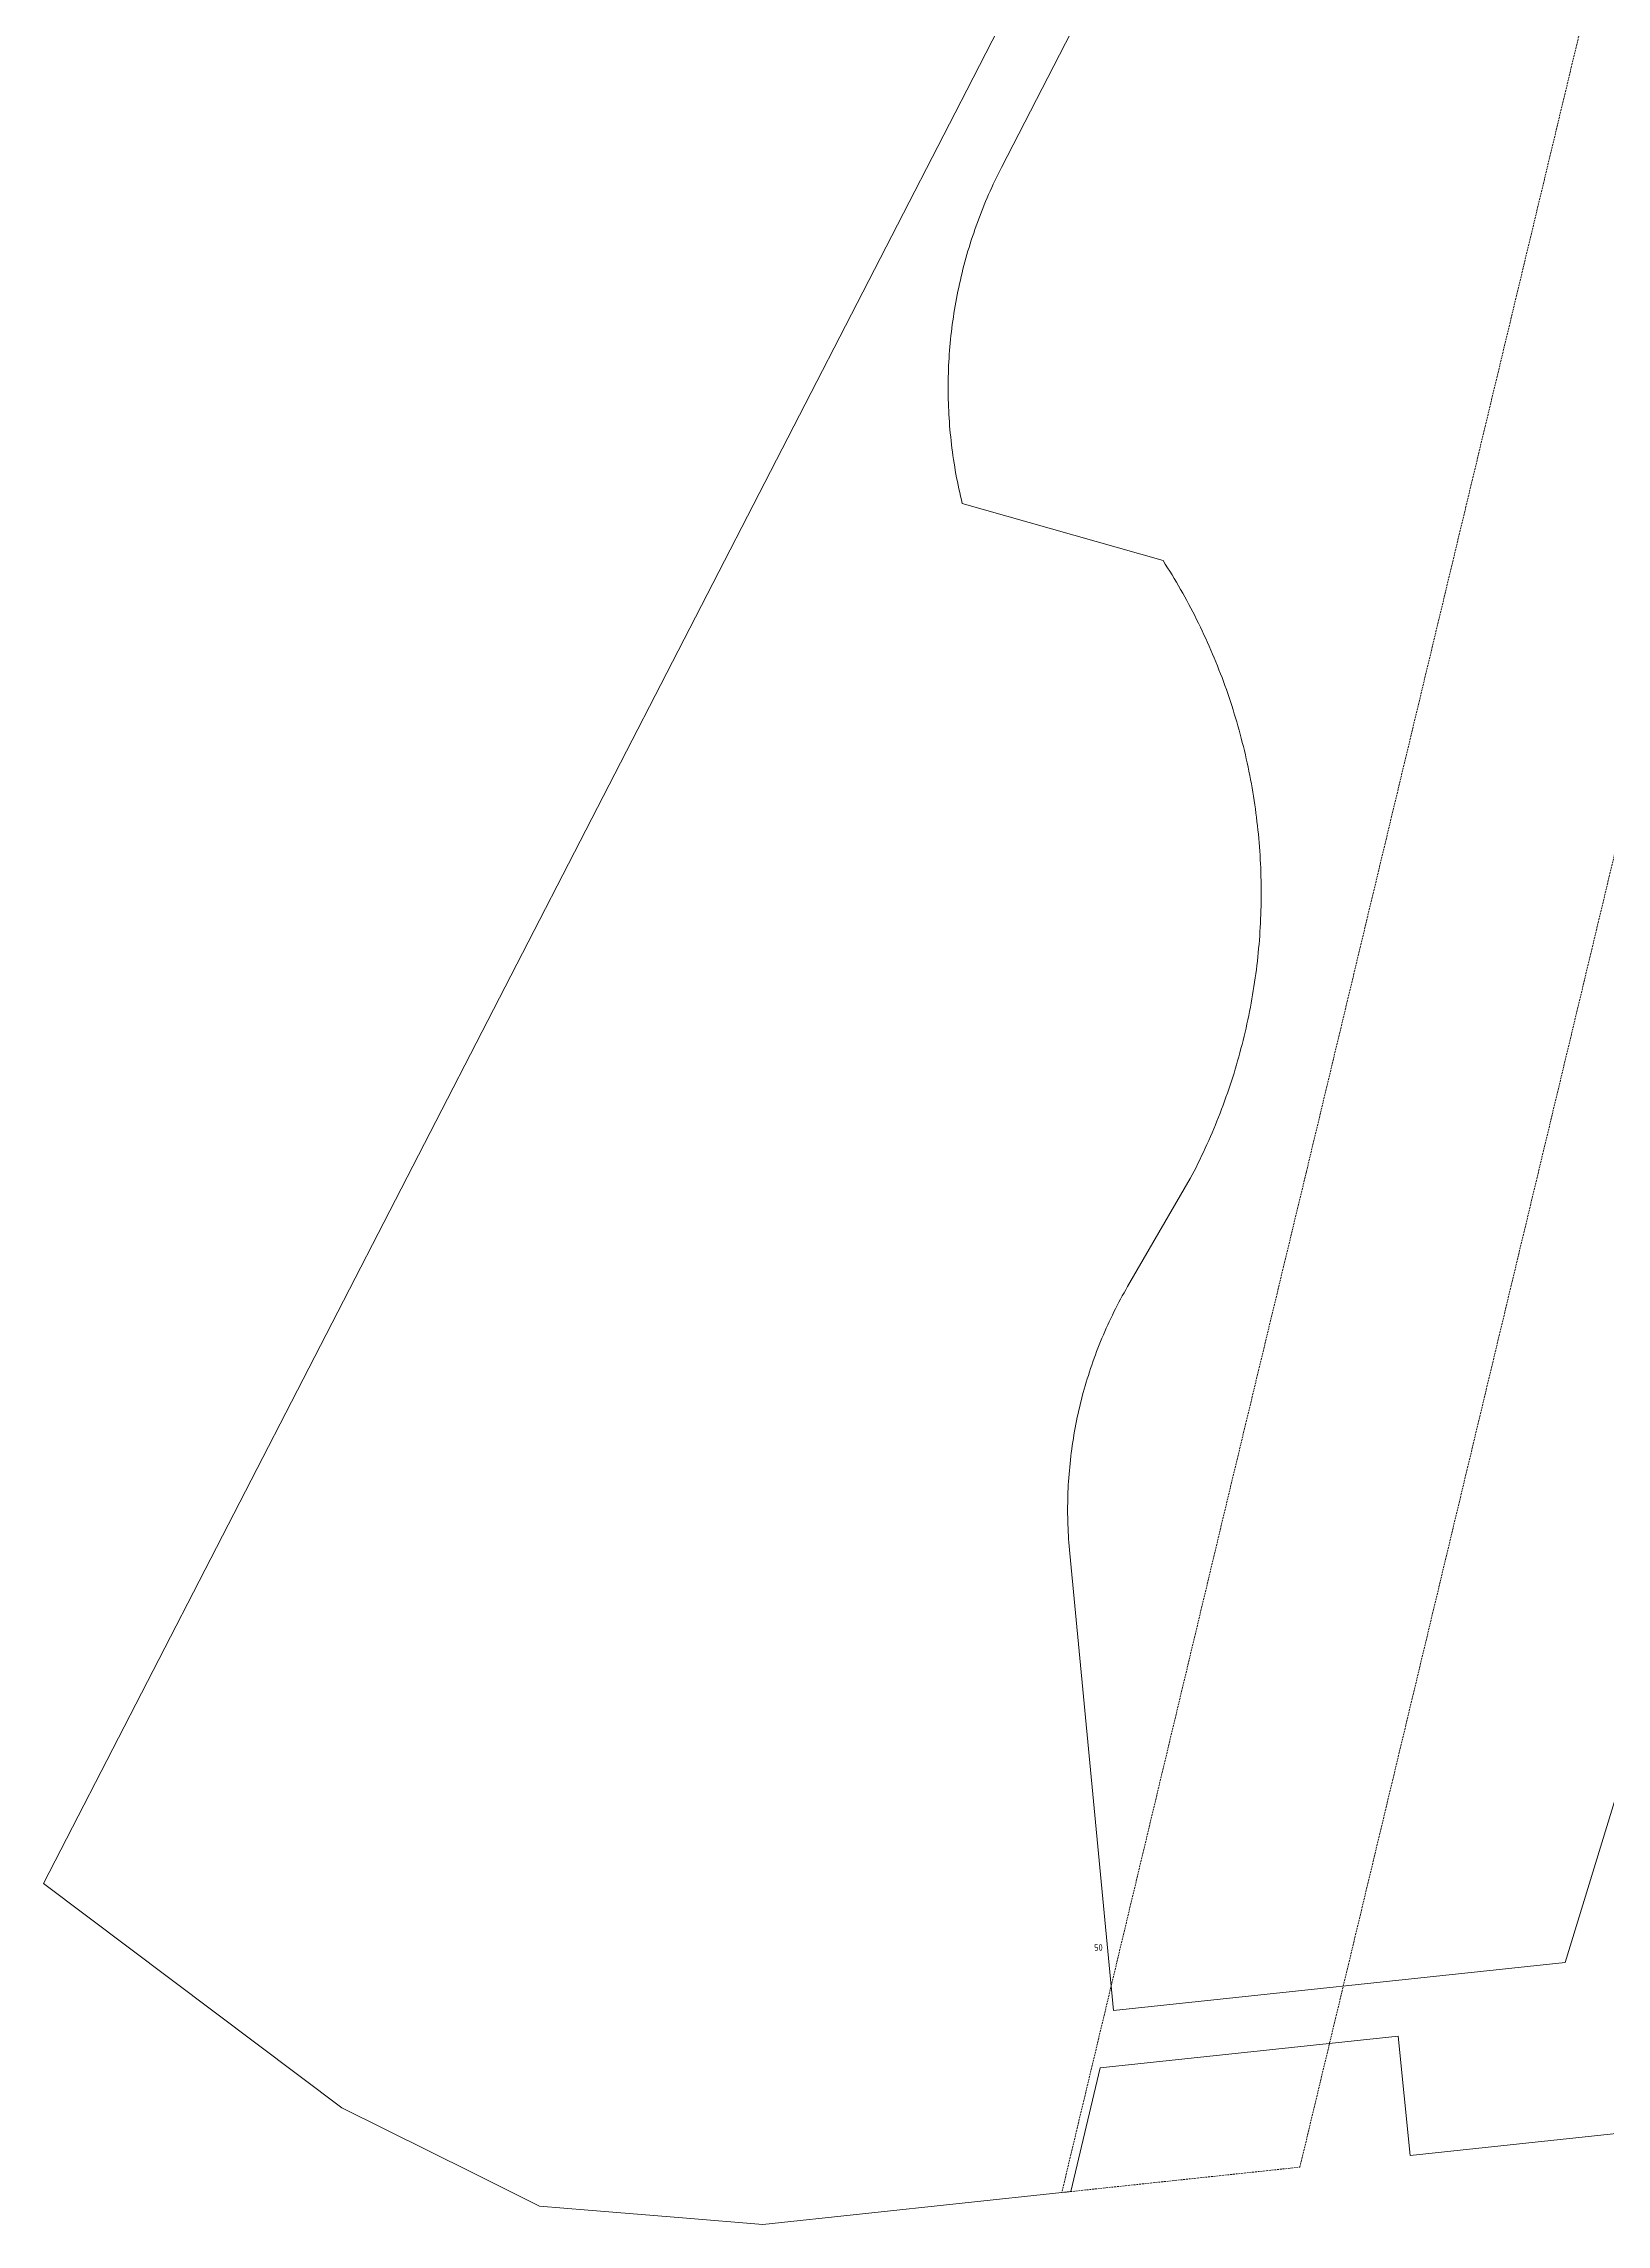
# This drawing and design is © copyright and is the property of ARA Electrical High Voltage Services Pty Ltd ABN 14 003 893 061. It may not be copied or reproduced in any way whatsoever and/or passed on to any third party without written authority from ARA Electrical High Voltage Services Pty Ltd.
# Model space of a CAD drawing. Extents: x 294483 to 298733, y 6233899 to 6239242.
# Drawn here: x 295390 to 295812, y 6234502 to 6235091 of the extents above; entities that cross this region are included whole.
import ezdxf

# ---------------------------------------------------------------- set-up
doc = ezdxf.new("R2010")
doc.units = 0
doc.linetypes.add('DASHED', pattern=[0.75, 0.5, -0.25])
doc.layers.add('Cadastre Easements_SP_EXT', color=9, linetype='Continuous', lineweight=5)
doc.layers.add('Cadastre Land Parcels_SP_EXT', color=9, linetype='Continuous', lineweight=5)
doc.styles.get("Standard").update_dxf_attribs({"font": 'isocp.shx'})

msp = doc.modelspace()

# ---------------------------------------------------------------- linework, layer by layer
at = {"layer": 'Cadastre Easements_SP_EXT', "linetype": 'DASHED'}
msp.add_lwpolyline([(295728.99129, 6234517.6872), (295810.98108, 6234859.7697), (295837.42361, 6234970.587), (295902.06781, 6235239.65418), (295989.0141, 6235601.54775), (296011.46335, 6235805.48057), (296002.44344, 6235818.99517), (295978.06756, 6235855.51517), (295959.50232, 6235883.55389), (295952.05935, 6235817.92549), (295928.70511, 6235611.99657), (295843.51298, 6235256.79029), (295730.74134, 6234786.58687), (295708.98827, 6234696.21816), (295664.67494, 6234510.83392), (295728.99129, 6234517.6872)], close=True, dxfattribs=at)
at = {"layer": 'Cadastre Land Parcels_SP_EXT', "linetype": 'Continuous'}
for points in [[(295654.43253, 6235108.9075), (295639.001, 6235078.87971), (295389.61284, 6234594.3465), (295470.16662, 6234533.73743), (295505.60938, 6234516.11092), (295523.57774, 6234507.17263), (295536.73002, 6234506.09542), (295562.24879, 6234504.00043), (295583.89328, 6234502.22353), (295664.67505, 6234510.83384), (295667.07496, 6234511.08957), (295675.01032, 6234544.47656), (295755.55085, 6234553.04014), (295758.81448, 6234520.86596), (295956.40006, 6234541.92189)], [(295869.86625, 6234798.99975), (295800.65658, 6234572.94457), (295678.63655, 6234559.9701), (295666.84088, 6234683.51572), (295666.74875, 6234684.48455), (295666.66395, 6234685.45551), (295666.58745, 6234686.42557), (295666.51846, 6234687.39688), (295666.45769, 6234688.36836), (295666.40434, 6234689.3409), (295666.35938, 6234690.31371), (295666.32254, 6234691.28669), (295666.29322, 6234692.25986), (295666.2714, 6234693.2331), (295666.25779, 6234694.20662), (295666.2525, 6234695.18022), (295666.25462, 6234696.15409), (295666.26513, 6234697.12707), (295666.28297, 6234698.1012), (295666.3092, 6234699.07454), (295666.34286, 6234700.04708), (295666.38393, 6234701.01971), (295666.43331, 6234701.99261), (295666.49099, 6234702.96462), (295666.55698, 6234703.93584), (295666.62959, 6234704.90714), (295666.71138, 6234705.87677), (295666.8006, 6234706.84649), (295666.89723, 6234707.81532), (295667.00226, 6234708.78344), (295667.11471, 6234709.75069), (295667.23546, 6234710.71713), (295667.36372, 6234711.68172), (295667.50028, 6234712.64649), (295667.64347, 6234713.60941), (295667.79496, 6234714.57055), (295667.95484, 6234715.53082), (295668.12214, 6234716.49038), (295668.29687, 6234717.44896), (295668.47998, 6234718.40578), (295668.6706, 6234719.35986), (295668.86953, 6234720.31306), (295669.07508, 6234721.26537), (295669.28893, 6234722.21495), (295669.51117, 6234723.16267), (295669.74004, 6234724.10951), (295669.97642, 6234725.0536), (295670.22119, 6234725.99585), (295670.47338, 6234726.93624), (295670.73308, 6234727.87486), (295671.00108, 6234728.81066), (295671.27579, 6234729.7446), (295671.55881, 6234730.67677), (295671.84854, 6234731.60603), (295672.14658, 6234732.53352), (295672.45132, 6234733.45722), (295672.76358, 6234734.38003), (295673.08414, 6234735.29904), (295673.41141, 6234736.2162), (295673.74699, 6234737.13062), (295674.08936, 6234738.04115), (295674.43916, 6234738.94983), (295674.79647, 6234739.85577), (295675.16128, 6234740.75879), (295675.53281, 6234741.65908), (295675.91184, 6234742.55548), (295676.29759, 6234743.44905), (295676.69173, 6234744.3398), (295677.0925, 6234745.22674), (295677.50086, 6234746.11086), (295677.91585, 6234746.99119), (295678.33843, 6234747.8686), (295678.76773, 6234748.74229), (295679.20444, 6234749.61308), (295679.64796, 6234750.48006), (295680.0981, 6234751.34316), (295680.55584, 6234752.20255), (295681.0203, 6234753.05902), (295681.49146, 6234753.91063), (295681.97014, 6234754.75845), (295682.45552, 6234755.60247), (295699.36345, 6234784.75109), (295699.89486, 6234785.76523), (295700.42044, 6234786.78318), (295700.9393, 6234787.80492), (295701.45057, 6234788.83055), (295701.95521, 6234789.85892), (295702.45226, 6234790.89117), (295702.9418, 6234791.92732), (295703.42463, 6234792.9662), (295703.89915, 6234794.00887), (295704.36687, 6234795.05438), (295704.82797, 6234796.1028), (295705.28156, 6234797.15502), (295705.72843, 6234798.21103), (295706.167, 6234799.2689), (295706.59877, 6234800.33057), (295707.02233, 6234801.39401), (295707.43908, 6234802.46133), (295707.84833, 6234803.53148), (295708.25015, 6234804.60446), (295708.64517, 6234805.68026), (295709.03189, 6234806.7588), (295709.41199, 6234807.83929), (295709.78369, 6234808.92357), (295710.14789, 6234810.00962), (295710.50458, 6234811.09753), (295710.85375, 6234812.18923), (295711.19542, 6234813.28376), (295711.52959, 6234814.37908), (295711.85624, 6234815.47732), (295712.17548, 6234816.5783), (295712.48711, 6234817.68016), (295712.79045, 6234818.78582), (295713.08539, 6234819.89227), (295713.3738, 6234821.00058), (295713.6546, 6234822.11172), (295713.92711, 6234823.22462), (295714.19211, 6234824.33938), (295714.4496, 6234825.45599), (295714.69967, 6234826.5734), (295714.94135, 6234827.69363), (295715.1756, 6234828.81475), (295715.40147, 6234829.93861), (295715.61903, 6234831.06326), (295715.82997, 6234832.18879), (295716.03261, 6234833.31715), (295716.22773, 6234834.44534), (295716.41456, 6234835.57626), (295716.59387, 6234836.70807), (295716.76568, 6234837.84076), (295716.92927, 6234838.97415), (295717.08527, 6234840.10949), (295717.23305, 6234841.24562), (295717.37164, 6234842.38247), (295717.50361, 6234843.52125), (295717.62816, 6234844.65977), (295717.74432, 6234845.79917), (295717.85226, 6234846.94043), (295717.95261, 6234848.08248), (295718.04562, 6234849.22436), (295718.13024, 6234850.36703), (295718.20665, 6234851.51058), (295718.27467, 6234852.65387), (295718.33615, 6234853.79804), (295718.38844, 6234854.94204), (295718.43243, 6234856.08683), (295718.469, 6234857.2325), (295718.49806, 6234858.378), (295718.51891, 6234859.52323), (295718.53224, 6234860.66838), (295718.53737, 6234861.81432), (295718.5341, 6234862.96008), (295718.5235, 6234864.10575), (295718.50451, 6234865.25116), (295718.4781, 6234866.39639), (295718.44338, 6234867.54251), (295718.40045, 6234868.68739), (295718.3501, 6234869.83121), (295718.29136, 6234870.97573), (295718.22529, 6234872.1192), (295718.14923, 6234873.2624), (295718.06735, 6234874.40542), (295717.97725, 6234875.54739), (295717.87885, 6234876.68909), (295717.77223, 6234877.82964), (295717.6581, 6234878.97001), (295717.53656, 6234880.10924), (295717.4068, 6234881.24732), (295717.26873, 6234882.38522), (295717.12325, 6234883.52091), (295716.96946, 6234884.65651), (295716.80826, 6234885.79185), (295716.63883, 6234886.92507), (295716.46111, 6234888.05714), (295716.27596, 6234889.18807), (295716.08349, 6234890.31678), (295715.88262, 6234891.44541), (295715.67442, 6234892.57182), (295715.45792, 6234893.69709), (295715.2332, 6234894.82015), (295715.00185, 6234895.94207), (295714.76062, 6234897.06283), (295714.51364, 6234898.18147), (295714.25836, 6234899.29791), (295713.99486, 6234900.4132), (295713.72403, 6234901.52628), (295713.4457, 6234902.63732), (295713.15994, 6234903.74714), (295712.86597, 6234904.85474), (295712.56379, 6234905.96031), (295712.25497, 6234907.06261), (295711.93795, 6234908.16385), (295711.6135, 6234909.26289), (295711.28173, 6234910.35874), (295710.94165, 6234911.45354), (295710.59414, 6234912.54506), (295710.23922, 6234913.63456), (295709.87697, 6234914.72185), (295709.5081, 6234915.80595), (295709.13189, 6234916.88697), (295708.74826, 6234917.96586), (295708.35641, 6234919.0406), (295707.95795, 6234920.11411), (295707.55135, 6234921.18452), (295707.13804, 6234922.25282), (295706.71661, 6234923.31696), (295706.28943, 6234924.37899), (295705.85324, 6234925.43686), (295705.41052, 6234926.49155), (295704.9595, 6234927.54509), (295704.50193, 6234928.59351), (295704.03695, 6234929.63981), (295703.56463, 6234930.68293), (295703.0849, 6234931.72287), (295702.59863, 6234932.75778), (295702.10414, 6234933.79144), (295701.604, 6234934.82008), (295701.09556, 6234935.8465), (295700.58058, 6234936.8678), (295700.05827, 6234937.88699), (295699.52854, 6234938.90104), (295698.99227, 6234939.91298), (295698.44867, 6234940.91971), (295697.89845, 6234941.92343), (295697.3409, 6234942.92389), (295696.7768, 6234943.91931), (295696.20538, 6234944.91155), (295695.62821, 6234945.89875), (295695.04283, 6234946.88366), (295694.45092, 6234947.86257), (295693.85246, 6234948.83838), (295693.24747, 6234949.80995), (295692.63515, 6234950.77648), (295692.01629, 6234951.73984), (295637.79155, 6234967.14902), (295637.55075, 6234968.13543), (295637.31817, 6234969.12308), (295637.09213, 6234970.11382), (295636.87598, 6234971.10685), (295636.66566, 6234972.09892), (295636.46435, 6234973.09522), (295636.26975, 6234974.09064), (295636.08328, 6234975.08915), (295635.90512, 6234976.08996), (295635.73525, 6234977.08989), (295635.57193, 6234978.0929), (295635.4169, 6234979.09618), (295635.26921, 6234980.10053), (295635.12991, 6234981.10716), (295634.99874, 6234982.11389), (295634.87507, 6234983.12177), (295634.75891, 6234984.12982), (295634.65256, 6234985.14008), (295634.55204, 6234986.15149), (295634.45973, 6234987.16201), (295634.37573, 6234988.17475), (295634.30003, 6234989.18766), (295634.23174, 6234990.19977), (295634.17088, 6234991.21401), (295634.11833, 6234992.22833), (295634.07398, 6234993.24292), (295634.03715, 6234994.25866), (295634.00862, 6234995.27263), (295633.9883, 6234996.28872), (295633.97549, 6234997.30498), (295633.9701, 6234998.31939), (295633.97381, 6234999.33504), (295633.98415, 6235000.35175), (295634.00367, 6235001.36678), (295634.03061, 6235002.3819), (295634.06497, 6235003.39719), (295634.10764, 6235004.41161), (295634.15781, 6235005.42628), (295634.2162, 6235006.44114), (295634.28298, 6235007.45307), (295634.35797, 6235008.46731), (295634.43968, 6235009.4796), (295634.53049, 6235010.49013), (295634.62871, 6235011.50189), (295634.73445, 6235012.51268), (295634.84769, 6235013.52179), (295634.97003, 6235014.53002), (295635.09979, 6235015.53736), (295635.23715, 6235016.544), (295635.38272, 6235017.5487), (295635.5358, 6235018.55366), (295635.69639, 6235019.55676), (295635.86607, 6235020.55907), (295636.04247, 6235021.55856), (295636.22629, 6235022.55716), (295636.4193, 6235023.55496), (295636.61973, 6235024.551), (295636.82775, 6235025.54519), (295637.04231, 6235026.53849), (295637.26615, 6235027.52905), (295637.4974, 6235028.51775), (295637.73616, 6235029.50558), (295637.98244, 6235030.49164), (295638.23701, 6235031.47487), (295638.4983, 6235032.45633), (295638.76789, 6235033.43585), (295639.04499, 6235034.41369), (295639.33039, 6235035.38862), (295639.62251, 6235036.36169), (295639.92213, 6235037.33202), (295640.23006, 6235038.3005), (295640.5447, 6235039.26616), (295640.86764, 6235040.22995), (295641.19721, 6235041.19101), (295641.53526, 6235042.14818), (295641.88073, 6235043.10359), (295642.23291, 6235044.05705), (295642.5934, 6235045.0068), (295642.9606, 6235045.9547), (295643.33539, 6235046.89774), (295643.71761, 6235047.83998), (295644.10654, 6235048.77843), (295644.50377, 6235049.71405), (295644.9078, 6235050.64578), (295645.31934, 6235051.57469), (295645.73751, 6235052.4998), (295646.16327, 6235053.42216), (295646.59654, 6235054.34162), (295647.03644, 6235055.25727), (295647.48482, 6235056.1701), (295647.93893, 6235057.07905), (295648.39985, 6235057.98419), (295670.36385, 6235100.66695)], [(295670.36385, 6235100.66695), (295648.39985, 6235057.98419), (295647.93893, 6235057.07905), (295647.48473, 6235056.1701), (295647.03644, 6235055.25727), (295646.59646, 6235054.34162), (295646.16318, 6235053.42216), (295645.73751, 6235052.49988), (295645.31925, 6235051.57478), (295644.9078, 6235050.64578), (295644.50377, 6235049.71405), (295644.10654, 6235048.77843), (295643.71752, 6235047.83998), (295643.3353, 6235046.89774), (295642.9606, 6235045.9547), (295642.5934, 6235045.0068), (295642.23282, 6235044.05714), (295641.88073, 6235043.10359), (295641.53517, 6235042.14818), (295641.19721, 6235041.19101), (295640.86756, 6235040.23004), (295640.54461, 6235039.26616), (295640.22997, 6235038.3005), (295639.92204, 6235037.33202), (295639.62242, 6235036.36178), (295639.33039, 6235035.38862), (295639.0449, 6235034.41369), (295638.76789, 6235033.43594), (295638.4983, 6235032.45633), (295638.23701, 6235031.47495), (295637.98244, 6235030.49164), (295637.73616, 6235029.50558), (295637.4974, 6235028.51775), (295637.26606, 6235027.52905), (295637.04231, 6235026.53849), (295636.82766, 6235025.54519), (295636.61973, 6235024.551), (295636.41921, 6235023.55496), (295636.22629, 6235022.55716), (295636.04239, 6235021.55856), (295635.86599, 6235020.55907), (295635.6963, 6235019.55676), (295635.5358, 6235018.55366), (295635.38272, 6235017.54879), (295635.23706, 6235016.544), (295635.09979, 6235015.53745), (295634.96994, 6235014.53002), (295634.8476, 6235013.52179), (295634.73445, 6235012.51277), (295634.62871, 6235011.50189), (295634.5304, 6235010.49022), (295634.43959, 6235009.4796), (295634.35797, 6235008.46731), (295634.28298, 6235007.45316), (295634.2162, 6235006.44114), (295634.15772, 6235005.42628), (295634.10764, 6235004.41169), (295634.06497, 6235003.39719), (295634.03052, 6235002.3819), (295634.00358, 6235001.36678), (295633.98415, 6235000.35184), (295633.97381, 6234999.33504), (295633.9701, 6234998.31939), (295633.9754, 6234997.30498), (295633.9883, 6234996.28872), (295634.00862, 6234995.27263), (295634.03715, 6234994.25874), (295634.07398, 6234993.24301), (295634.11824, 6234992.22842), (295634.17088, 6234991.21401), (295634.23166, 6234990.19977), (295634.29994, 6234989.18766), (295634.37573, 6234988.17475), (295634.45973, 6234987.16201), (295634.55195, 6234986.15149), (295634.65247, 6234985.14008), (295634.75882, 6234984.12982), (295634.87507, 6234983.12177), (295634.99874, 6234982.11389), (295635.12982, 6234981.10716), (295635.26921, 6234980.10061), (295635.41681, 6234979.09618), (295635.57193, 6234978.09299), (295635.73525, 6234977.08989), (295635.90512, 6234976.08996), (295636.08328, 6234975.08924), (295636.26975, 6234974.09064), (295636.46435, 6234973.09522), (295636.66566, 6234972.09892), (295636.87598, 6234971.10685), (295637.09204, 6234970.11391), (295637.31809, 6234969.12308), (295637.55067, 6234968.13552), (295637.79155, 6234967.14902), (295692.0162, 6234951.73984), (295692.63515, 6234950.77648), (295693.24747, 6234949.81003), (295693.85246, 6234948.83838), (295694.45092, 6234947.86265), (295695.04275, 6234946.88375), (295695.62821, 6234945.89875), (295696.20529, 6234944.91155), (295696.7768, 6234943.91931), (295697.3409, 6234942.92398), (295697.89845, 6234941.92343), (295698.44867, 6234940.9198), (295698.99227, 6234939.91298), (295699.52854, 6234938.90104), (295700.05818, 6234937.88707), (295700.58058, 6234936.86789), (295701.09547, 6234935.8465), (295701.60392, 6234934.82008), (295702.10414, 6234933.79153), (295702.59863, 6234932.75778), (295703.0849, 6234931.72296), (295703.56463, 6234930.68293), (295704.03695, 6234929.63981), (295704.50184, 6234928.59351), (295704.95941, 6234927.54509), (295705.41043, 6234926.49155), (295705.85324, 6234925.43686), (295706.28943, 6234924.37899), (295706.71661, 6234923.31696), (295707.13804, 6234922.25291), (295707.55126, 6234921.18461), (295707.95795, 6234920.1142), (295708.35641, 6234919.0406), (295708.74817, 6234917.96586), (295709.13189, 6234916.88705), (295709.5081, 6234915.80604), (295709.87697, 6234914.72185), (295710.23922, 6234913.63456), (295710.59414, 6234912.54515), (295710.94156, 6234911.45354), (295711.28164, 6234910.35883), (295711.6135, 6234909.26289), (295711.93795, 6234908.16385), (295712.25497, 6234907.0627), (295712.5637, 6234905.96031), (295712.86597, 6234904.85483), (295713.15994, 6234903.74714), (295713.4457, 6234902.63732), (295713.72395, 6234901.52637), (295713.99486, 6234900.4132), (295714.25836, 6234899.29791), (295714.51355, 6234898.18147), (295714.76062, 6234897.06283), (295715.00185, 6234895.94215), (295715.2332, 6234894.82015), (295715.45792, 6234893.69709), (295715.67433, 6234892.57182), (295715.88262, 6234891.44541), (295716.0834, 6234890.31687), (295716.27596, 6234889.18807), (295716.46111, 6234888.05723), (295716.63883, 6234886.92516), (295716.80826, 6234885.79194), (295716.96946, 6234884.65651), (295717.12325, 6234883.521), (295717.26865, 6234882.38522), (295717.40671, 6234881.24732), (295717.53656, 6234880.10924), (295717.6581, 6234878.97001), (295717.77214, 6234877.82964), (295717.87885, 6234876.68909), (295717.97725, 6234875.54739), (295718.06735, 6234874.40551), (295718.14915, 6234873.2624), (295718.2252, 6234872.1192), (295718.29136, 6234870.97573), (295718.35001, 6234869.83121), (295718.40045, 6234868.68748), (295718.44338, 6234867.54251), (295718.4781, 6234866.39648), (295718.50451, 6234865.25116), (295718.52341, 6234864.10575), (295718.5341, 6234862.96017), (295718.53728, 6234861.81441), (295718.53224, 6234860.66838), (295718.51891, 6234859.52332), (295718.49806, 6234858.378), (295718.469, 6234857.2325), (295718.43243, 6234856.08692), (295718.38844, 6234854.94204), (295718.33606, 6234853.79804), (295718.27467, 6234852.65387), (295718.20656, 6234851.51058), (295718.13024, 6234850.36703), (295718.04553, 6234849.22436), (295717.95261, 6234848.08248), (295717.85217, 6234846.94043), (295717.74432, 6234845.79926), (295717.62807, 6234844.65986), (295717.50361, 6234843.52125), (295717.37164, 6234842.38247), (295717.23305, 6234841.24562), (295717.08527, 6234840.10949), (295716.92918, 6234838.97424), (295716.76568, 6234837.84076), (295716.59378, 6234836.70815), (295716.41447, 6234835.57626), (295716.22773, 6234834.44534), (295716.03252, 6234833.31715), (295715.82997, 6234832.18879), (295715.61903, 6234831.06326), (295715.40147, 6234829.93861), (295715.1756, 6234828.81475), (295714.94135, 6234827.69372), (295714.69967, 6234826.57349), (295714.4496, 6234825.45599), (295714.19211, 6234824.33947), (295713.92711, 6234823.22471), (295713.6546, 6234822.11172), (295713.37371, 6234821.00058), (295713.08539, 6234819.89227), (295712.79036, 6234818.78582), (295712.48711, 6234817.68016), (295712.17539, 6234816.57839), (295711.85624, 6234815.47732), (295711.52959, 6234814.37917), (295711.19542, 6234813.28376), (295710.85375, 6234812.18923), (295710.50458, 6234811.09753), (295710.14789, 6234810.00962), (295709.78369, 6234808.92357), (295709.41199, 6234807.83929), (295709.03189, 6234806.75889), (295708.64517, 6234805.68026), (295708.25006, 6234804.60446), (295707.84833, 6234803.53148), (295707.43908, 6234802.46133), (295707.02224, 6234801.39401), (295706.59877, 6234800.33057), (295706.16691, 6234799.2689), (295705.72843, 6234798.21103), (295705.28156, 6234797.15502), (295704.82797, 6234796.1028), (295704.36687, 6234795.05447), (295703.89906, 6234794.00887), (295703.42463, 6234792.9662), (295702.94171, 6234791.92732), (295702.45217, 6234790.89126), (295701.95513, 6234789.85901), (295701.45057, 6234788.83055), (295700.93921, 6234787.80492), (295700.42044, 6234786.78318), (295699.89486, 6234785.76523), (295699.36345, 6234784.75117), (295682.45544, 6234755.60256), (295681.97005, 6234754.75854), (295681.49137, 6234753.91063), (295681.02021, 6234753.05902), (295680.55584, 6234752.20255), (295680.0981, 6234751.34325), (295679.64787, 6234750.48006), (295679.20444, 6234749.61308), (295678.76764, 6234748.74229), (295678.33843, 6234747.86868), (295677.91585, 6234746.99119), (295677.50077, 6234746.11086), (295677.0925, 6234745.22674), (295676.69164, 6234744.33988), (295676.29759, 6234743.44905), (295675.91184, 6234742.55548), (295675.53281, 6234741.65908), (295675.16128, 6234740.75888), (295674.79638, 6234739.85577), (295674.43907, 6234738.94992), (295674.08928, 6234738.04115), (295673.74699, 6234737.13062), (295673.41141, 6234736.21629), (295673.08414, 6234735.29904), (295672.76349, 6234734.38003), (295672.45132, 6234733.45722), (295672.14658, 6234732.53352), (295671.84854, 6234731.60603), (295671.55881, 6234730.67677), (295671.27579, 6234729.7446), (295671.00108, 6234728.81066), (295670.73299, 6234727.87486), (295670.47329, 6234726.93633), (295670.2211, 6234725.99585), (295669.97642, 6234725.0536), (295669.74004, 6234724.10959), (295669.51117, 6234723.16267), (295669.28893, 6234722.21495), (295669.07499, 6234721.26537), (295668.86944, 6234720.31306), (295668.67051, 6234719.35986), (295668.47998, 6234718.40587), (295668.29687, 6234717.44896), (295668.12205, 6234716.49038), (295667.95475, 6234715.53091), (295667.79496, 6234714.57055), (295667.64347, 6234713.60941), (295667.50019, 6234712.64649), (295667.36372, 6234711.68172), (295667.23546, 6234710.71713), (295667.11471, 6234709.75069), (295667.00217, 6234708.78344), (295666.89723, 6234707.81541), (295666.80051, 6234706.84649), (295666.71129, 6234705.87677), (295666.62959, 6234704.90723), (295666.55698, 6234703.93584), (295666.49099, 6234702.96462), (295666.43331, 6234701.99261), (295666.38393, 6234701.01971), (295666.34277, 6234700.04708), (295666.30912, 6234699.07454), (295666.28297, 6234698.1012), (295666.26504, 6234697.12707), (295666.25462, 6234696.15409), (295666.2525, 6234695.18031), (295666.25779, 6234694.20662), (295666.2714, 6234693.23319), (295666.29322, 6234692.25986), (295666.32254, 6234691.28669), (295666.35929, 6234690.3138), (295666.40434, 6234689.34099), (295666.45769, 6234688.36836), (295666.51838, 6234687.39688), (295666.58745, 6234686.42566), (295666.66395, 6234685.45551), (295666.74866, 6234684.48455), (295666.84088, 6234683.51581), (295678.63655, 6234559.9701), (295800.65658, 6234572.94466), (295869.86616, 6234798.99975)]]:
    msp.add_lwpolyline(points, dxfattribs=at)

# ---------------------------------------------------------------- texts
at = {"layer": 'Cadastre Land Parcels_SP_EXT'}
msp.add_text('50', height=1.8, rotation=1.23820974, dxfattribs=at).set_placement((295673.44924, 6234576.10482))

doc.saveas('drawing.dxf')
